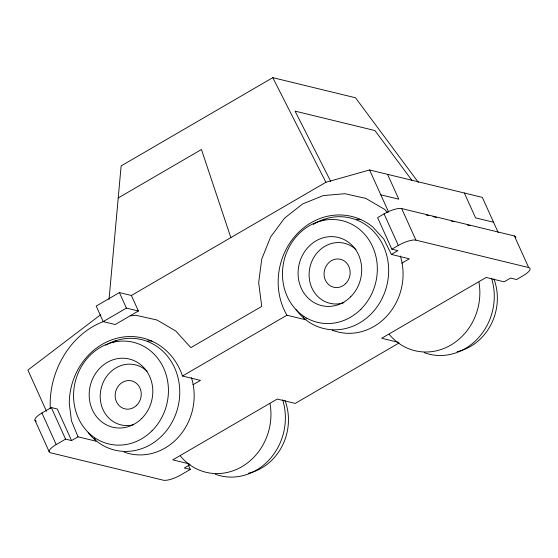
<?xml version="1.0" encoding="UTF-8"?>
<svg xmlns="http://www.w3.org/2000/svg" width="558" height="558" viewBox="0 0 558 558"><rect width="100%" height="100%" fill="white"/><g stroke="black" fill="none" stroke-linecap="round" stroke-linejoin="round"><path stroke-width="0.84" d="M109.04 299.451L121.121 165.928L272.778 77.653L355.495 97.762L418.367 182.396M100.566 314.789L27.9 370.087L46.502 411.288M118.226 197.944L201.445 149.502L230.845 237.596M119.405 292.566L96.199 306.077L103.209 321.603L115.192 324.519L138.405 311.008L131.388 295.482L119.405 292.566L126.415 308.1L138.405 311.008M131.388 295.482L325.9 182.271L369.591 169.974L482.321 197.386L498.168 232.477M103.209 321.603L126.415 308.1M36.326 421.213A14.215 4.039 -24.3 0 1 41.941 412.997L51.308 407.549L57.3 409.007L71.557 440.583L78.029 436.816L96.004 441.183A64.316 57.955 -76.3 0 1 94.379 438.204M515.843 237.603A14.215 4.039 -24.3 0 0 514.399 235.971L401.669 208.559A14.215 4.039 -24.3 0 0 384.071 213.86L377.599 217.627L391.855 249.203L397.854 250.661L391.381 254.427L383.813 239.082L372.577 226.827A64.316 57.955 -76.3 0 0 297.616 233.328A64.316 57.955 -76.3 0 0 286.931 315.221L182.48 376.022A64.316 57.955 -76.3 0 0 117.675 338.057A64.316 57.955 -76.3 0 0 69.269 403.371L71.473 420.878L78.029 436.816M188.144 464.709L190.285 469.445L180.918 474.9A14.215 4.039 -24.3 0 1 163.32 480.201L50.583 452.789A14.215 4.039 -24.3 0 1 56.198 444.58L65.565 439.125L71.557 440.583M391.855 249.203L398.328 245.436A14.215 4.039 -24.3 0 1 415.926 240.142L528.656 267.547A14.215 4.039 -24.3 0 1 523.048 275.764L516.575 279.53L510.584 278.072L504.111 281.839L486.137 277.466L381.686 338.26L398.844 342.438M192.942 384.762L200.455 380.389L182.48 376.022M286.931 315.221L304.905 319.594L306.412 318.723M401.844 263.174L409.356 258.8L391.381 254.427M190.041 464.647L184.293 467.995L190.285 469.445M398.907 343.072L295.21 403.427L277.235 399.061L172.785 459.855L189.127 463.831M321.01 220.926L327.448 218.283A56.86 51.231 -76.3 0 1 385.669 251.749A56.86 51.231 -76.3 0 1 361.668 321.652A56.86 51.231 -76.3 0 1 296.082 309.641M112.109 342.521L118.547 339.871A56.86 51.231 -76.3 0 1 176.586 372.8A56.86 51.231 -76.3 0 1 153.687 442.627A56.86 51.231 -76.3 0 1 88.157 432.548M104.2 321.282C69.534 333.907 48.365 372.632 50.297 408.547M130.16 315.807L136.019 315.298L157.021 320.027L175.749 330.999L190.878 347.634L261.73 306.391L258.668 282.732L261.751 259.072L270.63 236.948L284.622 218.08L302.624 203.928L323.256 195.586L344.914 193.71L365.922 198.439L384.643 209.403L387.357 212.361M380.807 194.819L398.782 199.185L387.566 174.347M493.537 222.224L475.562 217.857L464.347 193.012M426.235 214.99L428.76 215.604M432.966 216.623L436.335 217.439M451.478 221.121L454.003 221.735M467.458 225.014L469.982 225.627M411.825 180.227L374.92 130.544L295.043 111.119L330.734 181.413M272.778 77.653L325.9 182.271M514.399 235.971L528.656 267.547M401.669 208.559L415.926 240.142M369.591 169.974L388.64 212.166M384.071 213.86L398.328 245.436M51.308 407.549L65.565 439.125M41.941 412.997L56.198 444.58M34.917 420.139L49.174 451.715M400.351 256.066A56.86 51.231 -76.3 0 1 386.924 315.981A56.86 51.231 -76.3 0 1 332.205 330.169M313.261 224.435A56.86 51.231 -76.3 0 1 324.986 218.994M343.93 302.666A30.878 27.816 -76.3 0 1 309.962 267.163A30.878 27.816 -76.3 0 1 356.032 249.67M478.945 282.202A56.86 51.231 -76.3 0 1 450.738 345.13A56.86 51.231 -76.3 0 1 389.268 334.402M491.549 278.24A56.86 51.231 -76.3 0 1 478.429 337.827A56.86 51.231 -76.3 0 1 424.185 352.642M493.893 278.874A52.306 47.13 -76.3 0 1 457.19 351.68M147.626 340.91A64.316 57.955 -76.3 0 1 151.881 341.022M304.905 319.594A64.316 57.955 -76.3 0 1 303.273 316.616M356.527 219.322A64.316 57.955 -76.3 0 1 360.782 219.434M270.051 403.797A56.86 51.231 -76.3 0 1 241.837 466.718A56.86 51.231 -76.3 0 1 180.367 455.991M282.648 399.828A56.86 51.231 -76.3 0 1 269.528 459.415A56.86 51.231 -76.3 0 1 215.29 474.23M284.992 400.463A52.306 47.13 -76.3 0 1 248.296 473.275M191.45 377.654A56.86 51.231 -76.3 0 1 178.33 437.242A56.86 51.231 -76.3 0 1 124.085 452.057M105.769 345.172A56.86 51.231 -76.3 0 1 116.092 340.582M133.446 424.722A30.878 27.816 -76.3 0 1 101.27 387.887A30.878 27.816 -76.3 0 1 147.138 371.265M360.887 309.237A52.306 47.13 -76.3 0 0 345.5 221.617A52.306 47.13 -76.3 0 0 283.297 283.694A52.306 47.13 -76.3 0 0 360.887 309.237M350.682 296.814A35.084 31.611 -76.3 0 0 340.359 238.043A35.084 31.611 -76.3 0 0 298.642 279.684A35.084 31.611 -76.3 0 0 350.682 296.814M345.625 283.645A14.389 12.967 -76.3 0 0 341.398 259.54A14.389 12.967 -76.3 0 0 324.289 276.622A14.389 12.967 -76.3 0 0 345.625 283.645M151.985 430.825A52.306 47.13 -76.3 0 0 136.598 343.205A52.306 47.13 -76.3 0 0 74.402 405.289A52.306 47.13 -76.3 0 0 151.985 430.825M141.781 418.409A35.084 31.611 -76.3 0 0 131.465 359.638A35.084 31.611 -76.3 0 0 89.74 401.279A35.084 31.611 -76.3 0 0 141.781 418.409M136.731 405.234A14.389 12.967 -76.3 0 0 132.497 381.135A14.389 12.967 -76.3 0 0 115.387 398.21A14.389 12.967 -76.3 0 0 136.731 405.234"/></g></svg>
